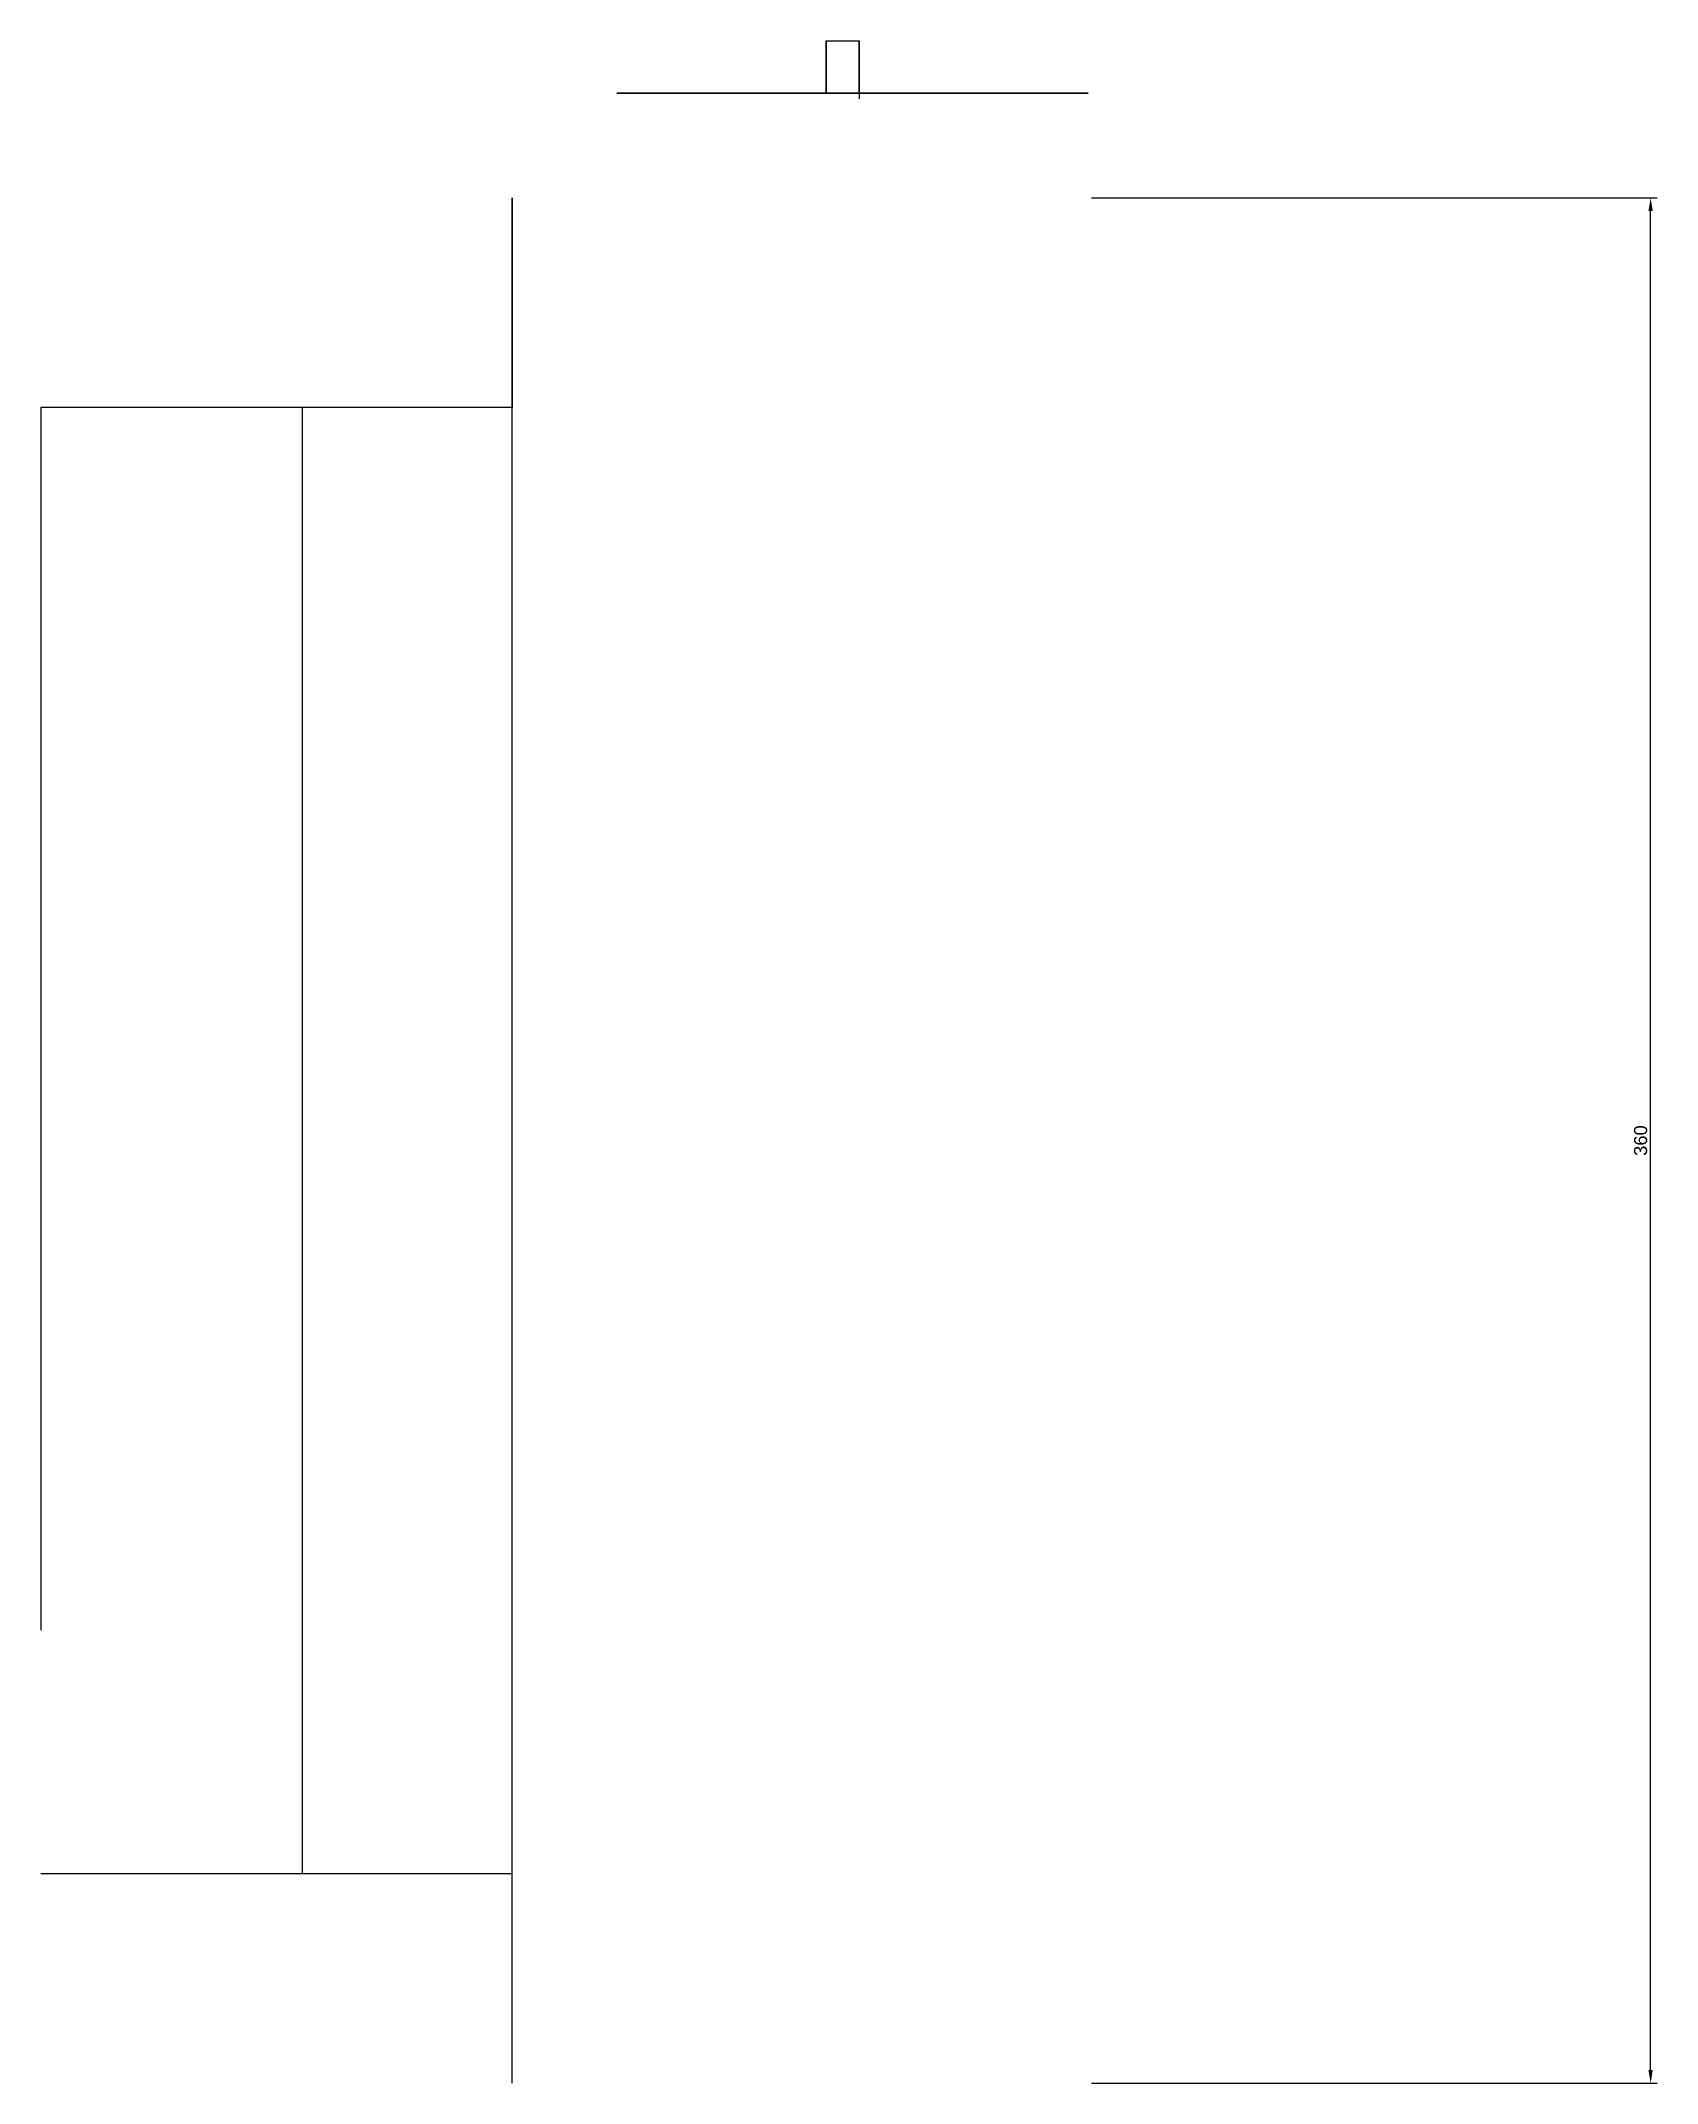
# Model space of a CAD drawing. Header units: millimetres. Extents: x 60 to 369, y 20 to 410.
import ezdxf

# ---------------------------------------------------------------- set-up
doc = ezdxf.new("R2010")
doc.units = ezdxf.units.MM
doc.layers.get('0').update_dxf_attribs({"true_color": 0xc2ced6})
doc.styles.get("Standard").update_dxf_attribs({"font": 'arial.ttf'})
doc.dimstyles.new('ISO-25', dxfattribs={"dimtxt": 2.5, "dimasz": 2.5, "dimexe": 1.25, "dimexo": 0.625, "dimtad": 1, "dimtxsty": 'Standard', "dimcen": 2.5, "dimadec": 0, "dimazin": 0, "dimtfac": 1, "dimtmove": 0, "dimatfit": 3, "dimfxl": 1, "dimarcsym": 0})

# ---------------------------------------------------------------- blocks, each defined once
blk = doc.blocks.new('*D1')
at = {"color": 0, "lineweight": -2, "transparency": 16777216}
for p, q in [((260.63, 380), (368.67, 380)), ((367.42, 22.5), (367.42, 377.5)), ((260.63, 20), (368.67, 20))]:
    blk.add_line(p, q, dxfattribs=at)
at = {"color": 0, "transparency": 16777216}
for points in [[(367, 377.5), (367.83, 377.5), (367.42, 380)], [(367, 22.5), (367.83, 22.5), (367.42, 20)]]:
    blk.add_solid(points, dxfattribs=at)
at = {"layer": 'Defpoints', "color": 0, "transparency": 16777216}
for p in [(260, 380, 250), (367.42, 380), (260, 20, 250)]:
    blk.add_point(p, dxfattribs=at)
at = {"color": 0, "transparency": 16777216, "insert": (365.51, 200), "char_height": 2.5, "attachment_point": 5, "rotation": 90}
blk.add_mtext('360', dxfattribs=at)

msp = doc.modelspace()

# ---------------------------------------------------------------- linework, layer by layer
for p, q in [((210, 400), (210, 410)), ((210, 410, 60), (216.274, 410, 60)), ((216.274, 410, 60), (216.274, 410, 70)), ((210, 400, 60), (217.213, 400, 60)), ((150, 20, 250), (150, 380, 250)), ((150, 380, 250), (150, 340, 250)), ((110, 340, 250), (60, 340, 250)), ((60, 340, 250), (60, 106.485, 250)), ((150, 340, 250), (110, 340, 250)), ((110, 60, 250), (110, 340, 250)), ((110, 60, 250), (60, 60, 250)), ((150, 60, 250), (110, 60, 250)), ((150, 20, 250), (150, 60, 250))]:
    msp.add_line(p, q)
at = {"extrusion": (0, -1, 0)}
for p, q in [((210, 410), (210, 410, 40)), ((210, 410, 70), (210, 400, 70)), ((210, 400, 60), (210, 410, 60)), ((210, 410, 60), (210, 410, 70)), ((210, 400, 70), (210, 400, 60))]:
    msp.add_line(p, q, dxfattribs=at)
at = {"extrusion": (0, 1, 0)}
for p, q in [((210, 410), (210, 410, 40)), ((210, 410, 70), (216.274, 410, 70)), ((216.274, 400, 60), (216.274, 410, 60)), ((190, 400, 70), (200, 400, 70)), ((190, 400, 70), (190, 400, 57.757)), ((200, 400, 70), (212.108, 400, 57.892)), ((210, 400, 40), (210, 400, 40)), ((210, 400, 40), (210, 400, 40)), ((210, 400, 40), (210, 400, 40)), ((210, 400, 70), (216.274, 400, 70)), ((216.274, 400, 70), (216.274, 400, 60))]:
    msp.add_line(p, q, dxfattribs=at)
at = {"extrusion": (1, 0, 0)}
msp.add_line((216.274, 410, 70), (216.274, 398.945, 70), dxfattribs=at)
at = {"extrusion": (0, 0, -1)}
for p, q in [((210, 400, 70), (200, 400, 70)), ((200, 400, 70), (210, 400, 60))]:
    msp.add_line(p, q, dxfattribs=at)
at = {"extrusion": (0, 1, 0), "elevation": 400}
for points in [[(-210, 40), (-210, 70), (-170, 70), (-170, 40)], [(-260, 0), (-260, 40), (-210, 40), (-210, 0)]]:
    msp.add_lwpolyline(points, close=True, dxfattribs=at)

# ---------------------------------------------------------------- dimensions: what is measured, and where the dimension line sits
dim = msp.add_linear_dim(base=(367.416, 380), p1=(260, 20, 250), p2=(260, 380, 250), angle=270, dimstyle='ISO-25')
dim.commit()
dim.dimension.update_dxf_attribs({"geometry": '*D1', "text_midpoint": (365.514, 200)})

doc.saveas('drawing.dxf')
